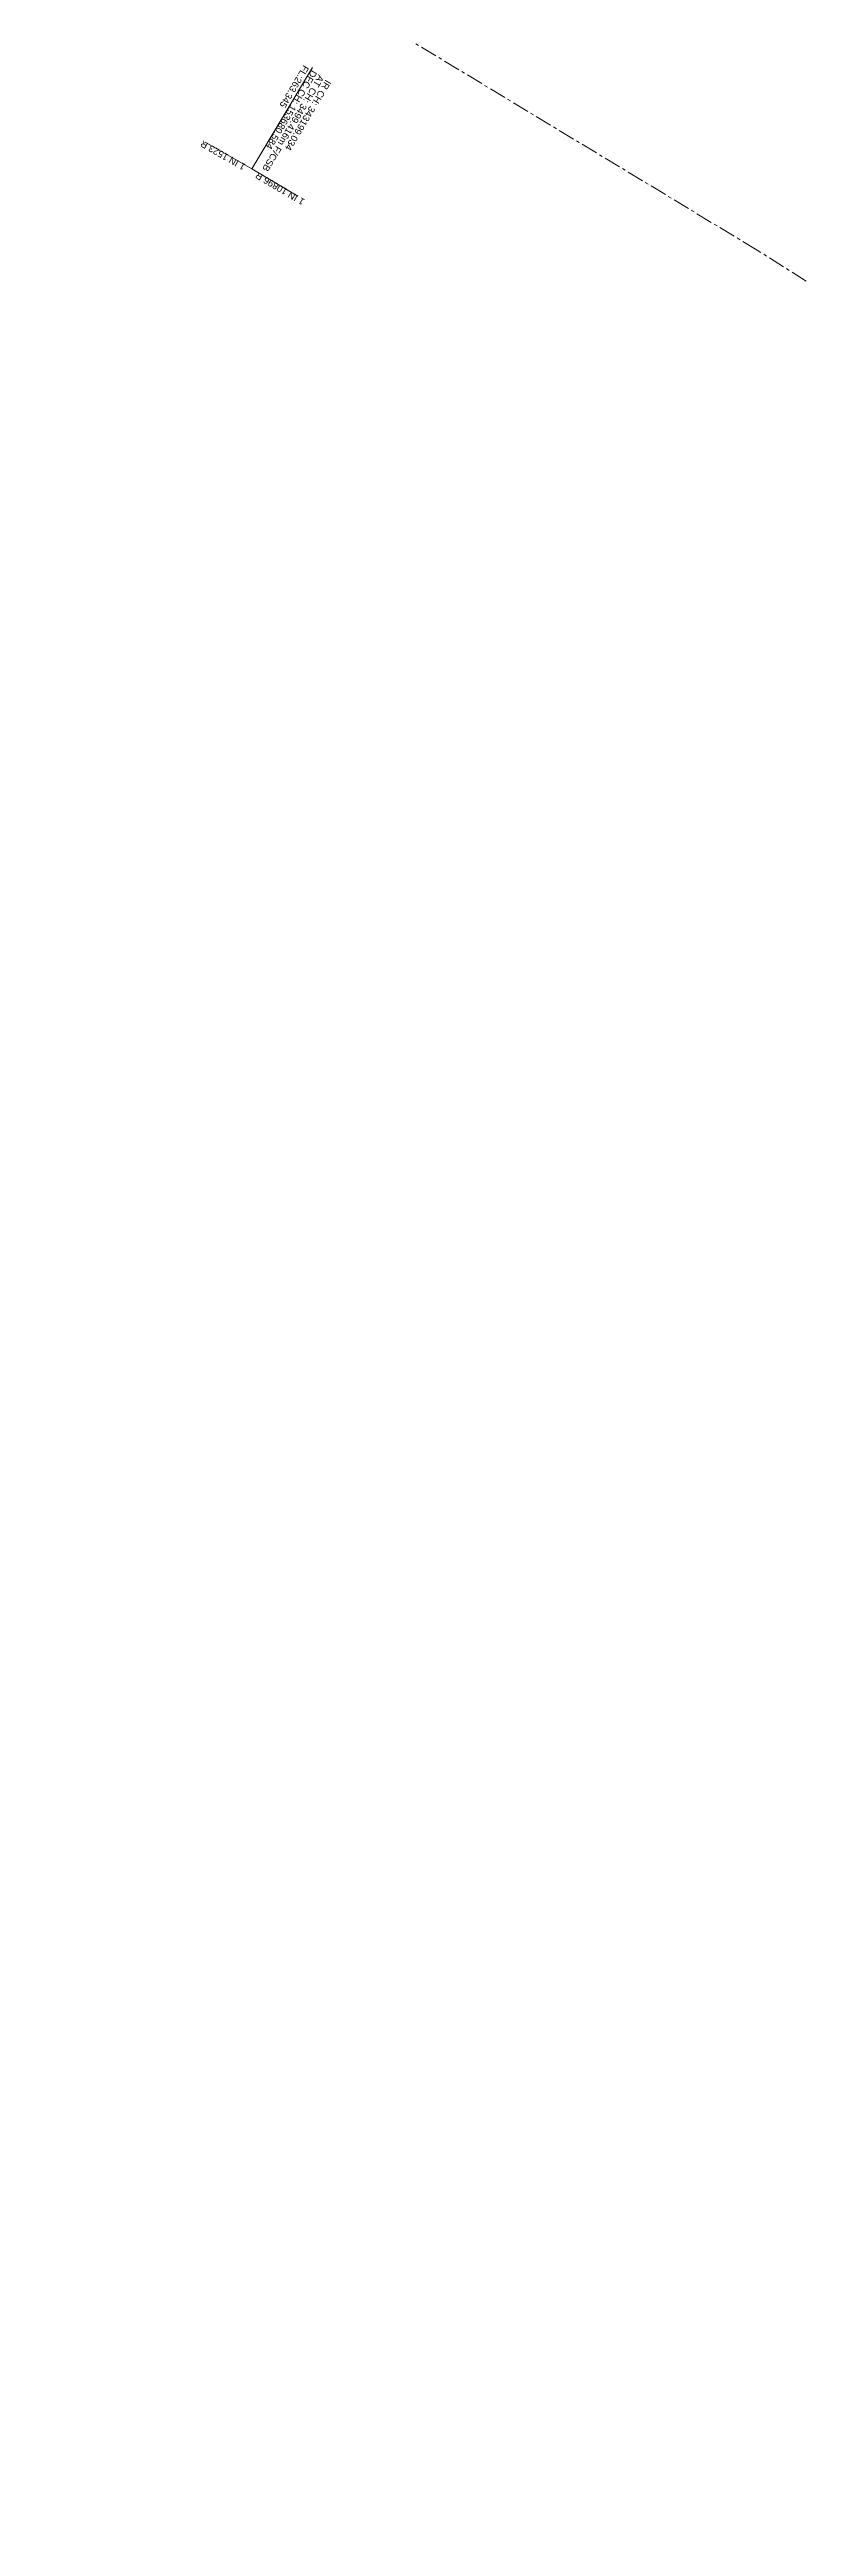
# Model space of a CAD drawing. Header units: metres. Extents: x 597821 to 610090, y 3402206 to 3407451.
# Drawn here: x 608395 to 608675, y 3402206 to 3403129 of the extents above; entities that cross this region are included whole.
import ezdxf

# ---------------------------------------------------------------- set-up
doc = ezdxf.new("R2010")
doc.units = ezdxf.units.M
doc.header["$MEASUREMENT"] = 0
doc.linetypes.add('CENTER', pattern=[2, 1.25, -0.25, 0.25, -0.25])
doc.layers.add('Existing Railway Boundary', color=7, linetype='CENTER')
doc.layers.add('PROPOSED GRADES IN PLAN', color=10, linetype='Continuous', lineweight=0)
doc.styles.add('Style-Arial', font='arial.ttf')

msp = doc.modelspace()

# ---------------------------------------------------------------- linework, layer by layer
at = {"layer": 'Existing Railway Boundary', "color": 36, "lineweight": 20, "ltscale": 5}
msp.add_lwpolyline([(610089.8523, 3402205.9601), (610086.9233, 3402207.5999), (609765.011, 3402386.391), (609614.578, 3402479.3607), (609357.2464, 3402638.6343), (609071.6809, 3402809.1058), (609027.698, 3402836.29), (608983.406, 3402861.337), (608939.535, 3402887.313), (608925.412, 3402894.658), (608894.961, 3402913.367), (608851.4393, 3402938.6596), (608807.387, 3402965.294), (608719.637, 3403017.384), (608676.967, 3403042.83), (608658.67, 3403054.413), (608489.552, 3403156.593), (608405.415, 3403205.216), (608394.7888, 3403212.2682)], dxfattribs=at)
at = {"layer": 'PROPOSED GRADES IN PLAN'}
msp.add_line((608492.8598, 3403122.535), (608470.1783, 3403084.6911), dxfattribs=at)
at = {"layer": 'PROPOSED GRADES IN PLAN', "flags": 128}
msp.add_lwpolyline([(608487.3777, 3403074.4842), (608470.1783, 3403084.6911), (608452.8128, 3403094.6128)], dxfattribs=at)

# ---------------------------------------------------------------- texts
at = {"layer": 'PROPOSED GRADES IN PLAN', "char_height": 2.5, "style": 'Style-Arial'}
for s, insert, attachment_point, rotation, line_spacing_factor in [('DFC CH: 153680.584\\PFL:263.345', (608492.074, 3403122.0344), 4, 239.0640043, 0.84), ('AT CH: 3499.416m F/CSB', (608496.2047, 3403119.3472), 4, 239.0640043, 0.84), ('1 IN 1523 R', (608468.173, 3403086.2207), 7, 150.2586545, 0.72), ('{\\C256;1 IN 10896 R}', (608472.4984, 3403083.7019), 9, 149.3132749, 0.72)]:
    msp.add_mtext(s, dxfattribs=dict(at, insert=insert, attachment_point=attachment_point, rotation=rotation, line_spacing_factor=line_spacing_factor))
at = {"layer": 'PROPOSED GRADES IN PLAN', "color": 7, "lineweight": 0, "insert": (608498.8342, 3403117.536), "char_height": 2.5, "attachment_point": 4, "rotation": 239.1023981, "line_spacing_factor": 0.84, "style": 'Style-Arial'}
msp.add_mtext('IR CH: 343199.034', dxfattribs=at)

doc.saveas('drawing.dxf')
